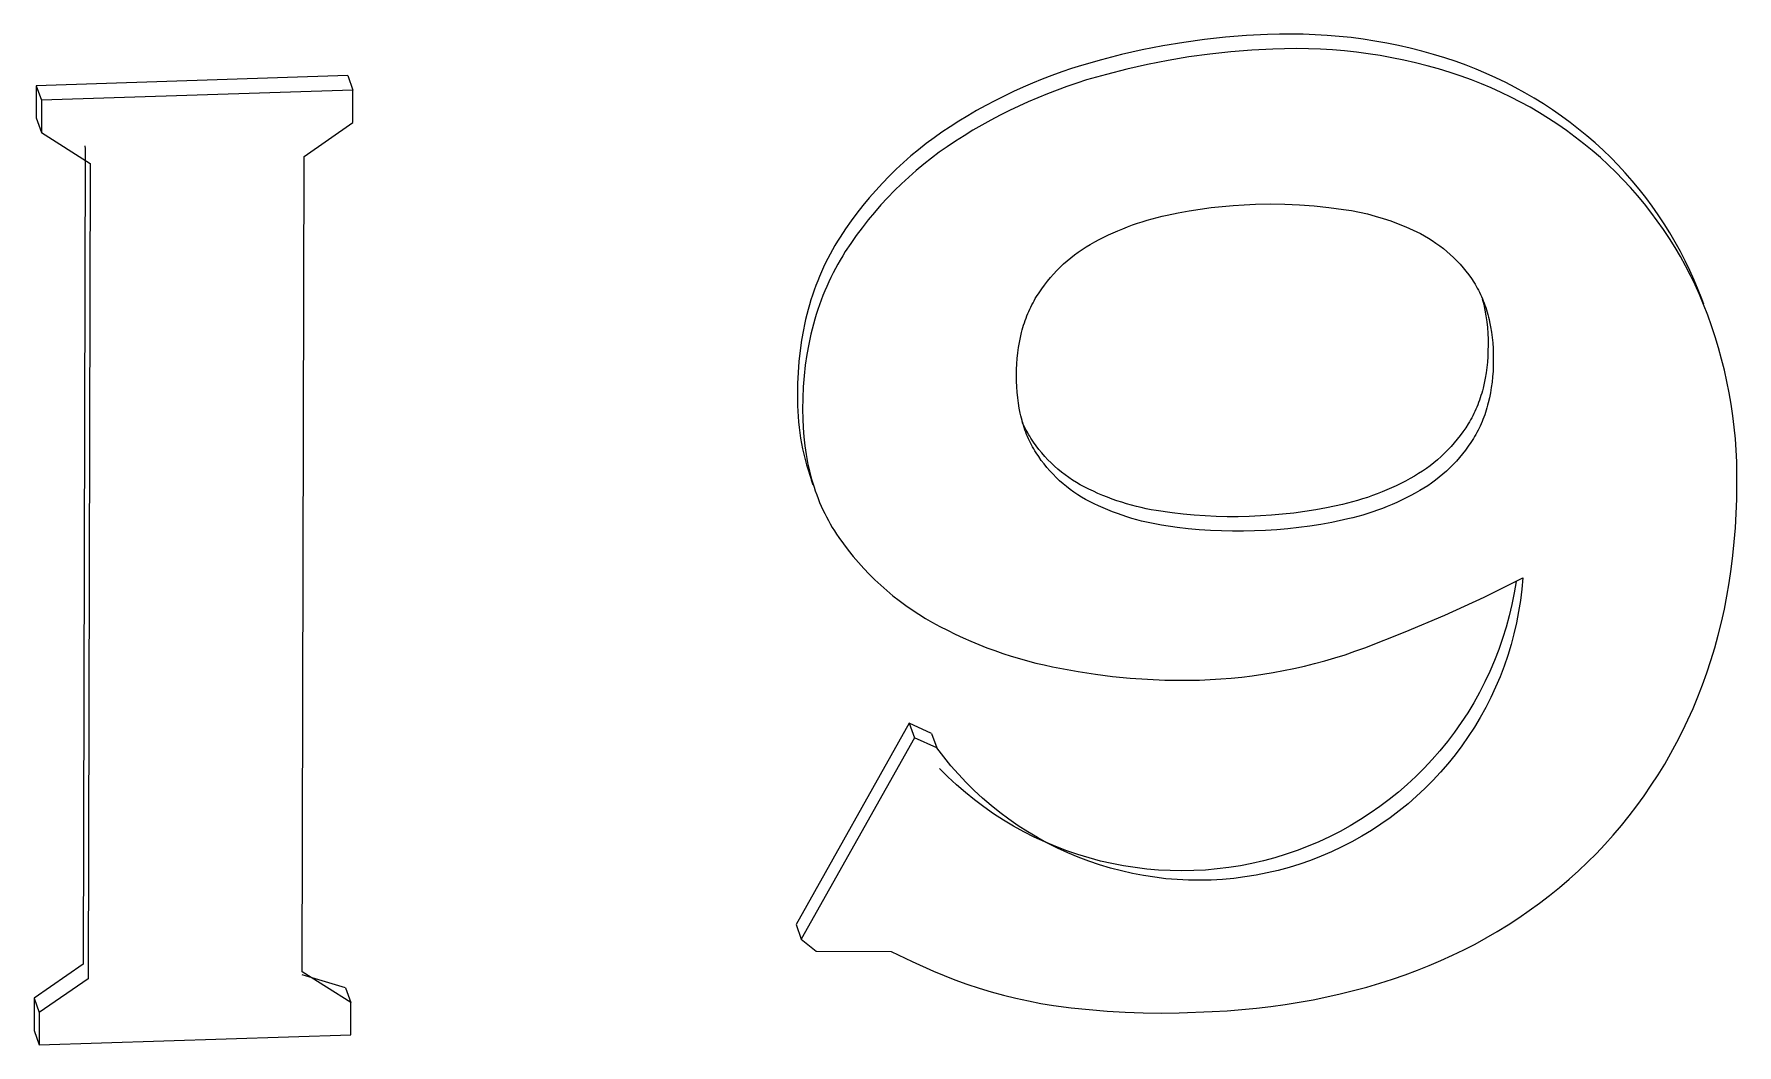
# Model space of a CAD drawing. Header units: millimetres. Extents: x -962 to 3068, y -237 to 2578.
# Drawn here: x 230.18 to 232.829, y 452.701 to 454.274 of the extents above; entities that cross this region are included whole.
import ezdxf

# ---------------------------------------------------------------- set-up
doc = ezdxf.new("R2010")
doc.units = ezdxf.units.MM
doc.header["$MEASUREMENT"] = 0
doc.layers.add('Utwórz2D linie widoczne', color=7, linetype='Continuous', true_color=0x000000)

msp = doc.modelspace()

# ---------------------------------------------------------------- linework, layer by layer
at = {"layer": 'Utwórz2D linie widoczne'}
for p, q in [((231.9042, 454.2491), (231.8722, 454.2419)), ((231.9363, 454.2554), (231.9042, 454.2491)), ((231.9687, 454.2608), (231.9363, 454.2554)), ((232.0012, 454.2652), (231.9687, 454.2608)), ((232.0338, 454.2687), (232.0012, 454.2652)), ((232.0664, 454.2713), (232.0338, 454.2687)), ((232.0745, 454.2487), (232.0419, 454.2461)), ((232.0991, 454.2729), (232.0664, 454.2713)), ((232.1072, 454.2503), (232.0745, 454.2487)), ((232.1176, 454.2735), (232.0991, 454.2729)), ((232.1257, 454.2509), (232.1072, 454.2503)), ((232.1362, 454.2737), (232.1176, 454.2735)), ((232.1443, 454.2511), (232.1257, 454.2509)), ((232.1548, 454.2735), (232.1362, 454.2737)), ((232.1629, 454.2509), (232.1443, 454.2511)), ((232.1734, 454.2728), (232.1548, 454.2735)), ((232.1815, 454.2502), (232.1629, 454.2509)), ((232.192, 454.2717), (232.1734, 454.2728)), ((232.2002, 454.2491), (232.1815, 454.2502)), ((232.2106, 454.2702), (232.192, 454.2717)), ((232.2188, 454.2475), (232.2002, 454.2491)), ((232.2292, 454.2682), (232.2106, 454.2702)), ((232.2477, 454.2657), (232.2292, 454.2682)), ((232.2662, 454.2629), (232.2477, 454.2657)), ((232.2846, 454.2596), (232.2662, 454.2629)), ((232.3029, 454.2558), (232.2846, 454.2596)), ((232.3211, 454.2517), (232.3029, 454.2558)), ((232.3391, 454.2471), (232.3211, 454.2517)), ((231.8096, 454.2249), (231.7942, 454.2201)), ((231.8406, 454.2338), (231.8096, 454.2249)), ((231.8722, 454.2419), (231.8406, 454.2338)), ((231.9123, 454.2265), (231.8803, 454.2192)), ((231.9445, 454.2328), (231.9123, 454.2265)), ((231.9768, 454.2381), (231.9445, 454.2328)), ((232.0093, 454.2426), (231.9768, 454.2381)), ((232.0419, 454.2461), (232.0093, 454.2426)), ((232.2373, 454.2455), (232.2188, 454.2475)), ((232.2559, 454.2431), (232.2373, 454.2455)), ((232.2743, 454.2402), (232.2559, 454.2431)), ((232.2927, 454.2369), (232.2743, 454.2402)), ((232.311, 454.2332), (232.2927, 454.2369)), ((232.3292, 454.229), (232.311, 454.2332)), ((232.3473, 454.2245), (232.3292, 454.229)), ((232.3571, 454.2421), (232.3391, 454.2471)), ((232.3652, 454.2195), (232.3473, 454.2245)), ((232.3748, 454.2367), (232.3571, 454.2421)), ((232.3925, 454.2309), (232.3748, 454.2367)), ((232.4082, 454.2252), (232.3925, 454.2309)), ((232.4238, 454.2191), (232.4082, 454.2252)), ((230.6683, 454.2093), (230.1837, 454.1934)), ((230.6683, 454.2093), (230.6764, 454.1867)), ((231.7336, 454.1975), (231.7188, 454.1911)), ((231.7486, 454.2036), (231.7336, 454.1975)), ((231.7637, 454.2094), (231.7486, 454.2036)), ((231.7789, 454.2149), (231.7637, 454.2094)), ((231.7942, 454.2201), (231.7789, 454.2149)), ((231.8023, 454.1974), (231.787, 454.1922)), ((231.8177, 454.2023), (231.8023, 454.1974)), ((231.8487, 454.2111), (231.8177, 454.2023)), ((231.8803, 454.2192), (231.8487, 454.2111)), ((232.383, 454.2141), (232.3652, 454.2195)), ((232.4006, 454.2083), (232.383, 454.2141)), ((232.4163, 454.2026), (232.4006, 454.2083)), ((232.4319, 454.1964), (232.4163, 454.2026)), ((232.4392, 454.2126), (232.4238, 454.2191)), ((232.4473, 454.1899), (232.4319, 454.1964)), ((232.4545, 454.2056), (232.4392, 454.2126)), ((232.4697, 454.1983), (232.4545, 454.2056)), ((232.4846, 454.1905), (232.4697, 454.1983)), ((230.1837, 454.1934), (230.1836, 454.1432)), ((230.1837, 454.1934), (230.1918, 454.1708)), ((230.1918, 454.1708), (230.1916, 454.1206)), ((230.6764, 454.1867), (230.1918, 454.1708)), ((230.6763, 454.1364), (230.6764, 454.1867)), ((231.675, 454.1701), (231.6608, 454.1625)), ((231.6895, 454.1774), (231.675, 454.1701)), ((231.7041, 454.1844), (231.6895, 454.1774)), ((231.7188, 454.1911), (231.7041, 454.1844)), ((231.7418, 454.1748), (231.7269, 454.1684)), ((231.7567, 454.1809), (231.7418, 454.1748)), ((231.7718, 454.1867), (231.7567, 454.1809)), ((231.787, 454.1922), (231.7718, 454.1867)), ((232.4627, 454.183), (232.4473, 454.1899)), ((232.4778, 454.1756), (232.4627, 454.183)), ((232.4928, 454.1679), (232.4778, 454.1756)), ((232.4994, 454.1824), (232.4846, 454.1905)), ((232.514, 454.1739), (232.4994, 454.1824)), ((232.5283, 454.165), (232.514, 454.1739)), ((230.1836, 454.1432), (230.1916, 454.1206)), ((231.6327, 454.1466), (231.6189, 454.1382)), ((231.6466, 454.1547), (231.6327, 454.1466)), ((231.6608, 454.1625), (231.6466, 454.1547)), ((231.6831, 454.1475), (231.6689, 454.1399)), ((231.6976, 454.1547), (231.6831, 454.1475)), ((231.7122, 454.1617), (231.6976, 454.1547)), ((231.7269, 454.1684), (231.7122, 454.1617)), ((232.5075, 454.1598), (232.4928, 454.1679)), ((232.5221, 454.1513), (232.5075, 454.1598)), ((232.5364, 454.1424), (232.5221, 454.1513)), ((232.5424, 454.1557), (232.5283, 454.165)), ((232.5505, 454.1331), (232.5364, 454.1424)), ((232.5562, 454.1461), (232.5424, 454.1557)), ((232.5698, 454.1362), (232.5562, 454.1461)), ((230.1916, 454.1206), (230.2675, 454.0726)), ((230.6002, 454.0835), (230.6763, 454.1364)), ((231.5927, 454.1212), (231.5803, 454.1124)), ((231.6053, 454.1296), (231.5927, 454.1212)), ((231.6189, 454.1382), (231.6053, 454.1296)), ((231.627, 454.1156), (231.6135, 454.107)), ((231.6408, 454.124), (231.627, 454.1156)), ((231.6547, 454.1321), (231.6408, 454.124)), ((231.6689, 454.1399), (231.6547, 454.1321)), ((232.5644, 454.1235), (232.5505, 454.1331)), ((232.5779, 454.1135), (232.5644, 454.1235)), ((232.5831, 454.1259), (232.5698, 454.1362)), ((232.5961, 454.1153), (232.5831, 454.1259)), ((230.2595, 454.0953), (230.2565, 452.827)), ((230.2593, 454.1001), (230.2595, 454.0953)), ((231.5561, 454.0939), (231.5443, 454.0841)), ((231.5681, 454.1033), (231.5561, 454.0939)), ((231.5803, 454.1124), (231.5681, 454.1033)), ((231.5884, 454.0898), (231.5762, 454.0807)), ((231.6008, 454.0985), (231.5884, 454.0898)), ((231.6135, 454.107), (231.6008, 454.0985)), ((232.5912, 454.1032), (232.5779, 454.1135)), ((232.6042, 454.0926), (232.5912, 454.1032)), ((232.6088, 454.1043), (232.5961, 454.1153)), ((232.6169, 454.0817), (232.6042, 454.0926)), ((232.6212, 454.0931), (232.6088, 454.1043)), ((232.633, 454.0816), (232.6212, 454.0931)), ((230.2675, 454.0726), (230.2646, 452.8044)), ((230.5972, 452.8153), (230.6002, 454.0835)), ((231.5216, 454.0636), (231.5106, 454.0529)), ((231.5328, 454.074), (231.5216, 454.0636)), ((231.5443, 454.0841), (231.5328, 454.074)), ((231.5642, 454.0712), (231.5524, 454.0614)), ((231.5762, 454.0807), (231.5642, 454.0712)), ((232.6293, 454.0705), (232.6169, 454.0817)), ((232.6411, 454.059), (232.6293, 454.0705)), ((232.6445, 454.0698), (232.633, 454.0816)), ((232.6557, 454.0577), (232.6445, 454.0698)), ((231.5, 454.0419), (231.4896, 454.0306)), ((231.5106, 454.0529), (231.5, 454.0419)), ((231.5297, 454.0409), (231.5187, 454.0302)), ((231.5409, 454.0513), (231.5297, 454.0409)), ((231.5524, 454.0614), (231.5409, 454.0513)), ((232.6526, 454.0472), (232.6411, 454.059)), ((232.6639, 454.0351), (232.6526, 454.0472)), ((232.6666, 454.0452), (232.6557, 454.0577)), ((232.6772, 454.0325), (232.6666, 454.0452)), ((231.4795, 454.0191), (231.4698, 454.0073)), ((231.4896, 454.0306), (231.4795, 454.0191)), ((231.5081, 454.0192), (231.4977, 454.008)), ((231.5187, 454.0302), (231.5081, 454.0192)), ((232.6748, 454.0226), (232.6639, 454.0351)), ((232.6854, 454.0098), (232.6748, 454.0226)), ((232.6875, 454.0194), (232.6772, 454.0325)), ((232.6956, 453.9968), (232.6854, 454.0098)), ((232.6974, 454.0061), (232.6875, 454.0194)), ((231.4604, 453.9953), (231.4513, 453.983)), ((231.4698, 454.0073), (231.4604, 453.9953)), ((231.4779, 453.9846), (231.4685, 453.9726)), ((231.4876, 453.9964), (231.4779, 453.9846)), ((231.4977, 454.008), (231.4876, 453.9964)), ((231.9042, 453.9819), (231.9119, 453.9843)), ((231.9119, 453.9843), (231.9197, 453.9864)), ((231.9197, 453.9864), (231.9275, 453.9885)), ((231.9275, 453.9885), (231.9353, 453.9904)), ((231.9353, 453.9904), (231.9431, 453.9921)), ((231.9431, 453.9921), (231.96, 453.9956)), ((231.96, 453.9956), (231.977, 453.9987)), ((231.977, 453.9987), (231.9941, 454.0014)), ((231.9941, 454.0014), (232.0113, 454.0038)), ((232.0113, 454.0038), (232.0285, 454.0057)), ((232.0285, 454.0057), (232.0457, 454.0072)), ((232.0457, 454.0072), (232.0629, 454.0083)), ((232.0629, 454.0083), (232.0802, 454.009)), ((232.0802, 454.009), (232.1031, 454.0095)), ((232.1031, 454.0095), (232.1261, 454.0093)), ((232.1261, 454.0093), (232.149, 454.0083)), ((232.149, 454.0083), (232.1719, 454.0066)), ((232.1719, 454.0066), (232.1947, 454.0042)), ((232.1947, 454.0042), (232.2174, 454.0011)), ((232.2174, 454.0011), (232.2299, 453.9991)), ((232.2299, 453.9991), (232.2422, 453.9967)), ((232.2422, 453.9967), (232.2545, 453.9939)), ((232.2545, 453.9939), (232.2667, 453.9907)), ((232.2667, 453.9907), (232.2788, 453.9871)), ((232.2788, 453.9871), (232.2907, 453.9831)), ((232.7055, 453.9834), (232.6956, 453.9968)), ((232.7069, 453.9925), (232.6974, 454.0061)), ((232.7151, 453.9698), (232.7055, 453.9834)), ((232.7161, 453.9786), (232.7069, 453.9925)), ((231.4342, 453.9579), (231.4301, 453.9515)), ((231.4426, 453.9706), (231.4342, 453.9579)), ((231.4513, 453.983), (231.4426, 453.9706)), ((231.4594, 453.9604), (231.4507, 453.9479)), ((231.4685, 453.9726), (231.4594, 453.9604)), ((231.8373, 453.9542), (231.8445, 453.9578)), ((231.8445, 453.9578), (231.8517, 453.9613)), ((231.8517, 453.9613), (231.8591, 453.9647)), ((231.8591, 453.9647), (231.8664, 453.9679)), ((231.8664, 453.9679), (231.8739, 453.971)), ((231.8739, 453.971), (231.8814, 453.974)), ((231.8814, 453.974), (231.889, 453.9768)), ((231.889, 453.9768), (231.8966, 453.9794)), ((231.8966, 453.9794), (231.9042, 453.9819)), ((232.2907, 453.9831), (232.3026, 453.9787)), ((232.3026, 453.9787), (232.3142, 453.9739)), ((232.3142, 453.9739), (232.3257, 453.9688)), ((232.3257, 453.9688), (232.3371, 453.9633)), ((232.3371, 453.9633), (232.3432, 453.96)), ((232.3432, 453.96), (232.3493, 453.9564)), ((232.7243, 453.956), (232.7151, 453.9698)), ((232.7249, 453.9645), (232.7161, 453.9786)), ((232.7333, 453.9502), (232.7249, 453.9645)), ((231.4187, 453.9316), (231.4151, 453.9248)), ((231.4224, 453.9383), (231.4187, 453.9316)), ((231.4262, 453.9449), (231.4224, 453.9383)), ((231.4301, 453.9515), (231.4262, 453.9449)), ((231.4423, 453.9353), (231.4382, 453.9288)), ((231.4507, 453.9479), (231.4423, 453.9353)), ((231.7931, 453.9257), (231.7989, 453.9302)), ((231.7989, 453.9302), (231.8048, 453.9346)), ((231.8048, 453.9346), (231.8109, 453.9387)), ((231.8109, 453.9387), (231.817, 453.9427)), ((231.817, 453.9427), (231.8233, 453.9464)), ((231.8233, 453.9464), (231.8303, 453.9504)), ((231.8303, 453.9504), (231.8373, 453.9542)), ((232.3493, 453.9564), (232.3554, 453.9526)), ((232.3554, 453.9526), (232.3612, 453.9487)), ((232.3612, 453.9487), (232.367, 453.9445)), ((232.367, 453.9445), (232.3727, 453.9402)), ((232.3727, 453.9402), (232.3782, 453.9356)), ((232.3782, 453.9356), (232.3835, 453.9309)), ((232.3835, 453.9309), (232.3887, 453.926)), ((232.7331, 453.9419), (232.7243, 453.956)), ((232.7415, 453.9276), (232.7331, 453.9419)), ((232.7414, 453.9357), (232.7333, 453.9502)), ((232.749, 453.921), (232.7414, 453.9357)), ((231.4052, 453.904), (231.4022, 453.8969)), ((231.4084, 453.911), (231.4052, 453.904)), ((231.4117, 453.9179), (231.4084, 453.911)), ((231.4151, 453.9248), (231.4117, 453.9179)), ((231.4268, 453.9089), (231.4232, 453.9021)), ((231.4305, 453.9156), (231.4268, 453.9089)), ((231.4343, 453.9223), (231.4305, 453.9156)), ((231.4382, 453.9288), (231.4343, 453.9223)), ((231.7663, 453.9004), (231.7713, 453.9058)), ((231.7713, 453.9058), (231.7766, 453.911)), ((231.7766, 453.911), (231.7819, 453.9161)), ((231.7819, 453.9161), (231.7875, 453.921)), ((231.7875, 453.921), (231.7931, 453.9257)), ((232.3887, 453.926), (232.3937, 453.9209)), ((232.3937, 453.9209), (232.3986, 453.9157)), ((232.3986, 453.9157), (232.4033, 453.9103)), ((232.4033, 453.9103), (232.4078, 453.9048)), ((232.4078, 453.9048), (232.4121, 453.8992)), ((232.7495, 453.913), (232.7415, 453.9276)), ((232.7562, 453.9061), (232.749, 453.921)), ((232.7571, 453.8983), (232.7495, 453.913)), ((232.763, 453.8911), (232.7562, 453.9061)), ((231.3965, 453.8825), (231.3938, 453.8752)), ((231.3993, 453.8897), (231.3965, 453.8825)), ((231.4022, 453.8969), (231.3993, 453.8897)), ((231.4133, 453.8813), (231.4103, 453.8742)), ((231.4165, 453.8883), (231.4133, 453.8813)), ((231.4198, 453.8953), (231.4165, 453.8883)), ((231.4232, 453.9021), (231.4198, 453.8953)), ((231.7438, 453.8714), (231.7479, 453.8775)), ((231.7479, 453.8775), (231.7522, 453.8834)), ((231.7522, 453.8834), (231.7567, 453.8892)), ((231.7567, 453.8892), (231.7614, 453.8949)), ((231.7614, 453.8949), (231.7663, 453.9004)), ((232.4121, 453.8992), (232.4162, 453.8935)), ((232.4162, 453.8935), (232.4201, 453.8876)), ((232.4201, 453.8876), (232.4219, 453.8846)), ((232.4219, 453.8846), (232.4237, 453.8815)), ((232.4237, 453.8815), (232.4255, 453.8784)), ((232.4255, 453.8784), (232.4272, 453.8753)), ((232.7643, 453.8835), (232.7571, 453.8983)), ((232.7693, 453.8759), (232.763, 453.8911)), ((232.7711, 453.8684), (232.7643, 453.8835)), ((231.3866, 453.8527), (231.3845, 453.8451)), ((231.3889, 453.8603), (231.3866, 453.8527)), ((231.3913, 453.8678), (231.3889, 453.8603)), ((231.3938, 453.8752), (231.3913, 453.8678)), ((231.4019, 453.8525), (231.3994, 453.8451)), ((231.4046, 453.8598), (231.4019, 453.8525)), ((231.4074, 453.8671), (231.4046, 453.8598)), ((231.4103, 453.8742), (231.4074, 453.8671)), ((231.7309, 453.8492), (231.7326, 453.8525)), ((231.7326, 453.8525), (231.7343, 453.8558)), ((231.7343, 453.8558), (231.7361, 453.859)), ((231.7361, 453.859), (231.7379, 453.8622)), ((231.7379, 453.8622), (231.7398, 453.8653)), ((231.7398, 453.8653), (231.7438, 453.8714)), ((232.4272, 453.8753), (232.4288, 453.8721)), ((232.4288, 453.8721), (232.4304, 453.8688)), ((232.4304, 453.8688), (232.4319, 453.8655)), ((232.4319, 453.8655), (232.4334, 453.8621)), ((232.4332, 453.8621), (232.4354, 453.8533)), ((232.4334, 453.8621), (232.4348, 453.8587)), ((232.4348, 453.8587), (232.4361, 453.8553)), ((232.4354, 453.8533), (232.4373, 453.8443)), ((232.4361, 453.8553), (232.4374, 453.8518)), ((232.4374, 453.8518), (232.4386, 453.8482)), ((232.7738, 453.8647), (232.7693, 453.8759)), ((232.7775, 453.8532), (232.7711, 453.8684)), ((232.7781, 453.8535), (232.7738, 453.8647)), ((232.7839, 453.8366), (232.7775, 453.8532)), ((231.3806, 453.8296), (231.3788, 453.8218)), ((231.3825, 453.8374), (231.3806, 453.8296)), ((231.3845, 453.8451), (231.3825, 453.8374)), ((231.3947, 453.8301), (231.3926, 453.8225)), ((231.397, 453.8377), (231.3947, 453.8301)), ((231.3994, 453.8451), (231.397, 453.8377)), ((231.7197, 453.821), (231.7209, 453.8247)), ((231.7209, 453.8247), (231.7222, 453.8283)), ((231.7222, 453.8283), (231.7235, 453.8319)), ((231.7235, 453.8319), (231.7248, 453.8354)), ((231.7248, 453.8354), (231.7263, 453.8389)), ((231.7263, 453.8389), (231.7277, 453.8424)), ((231.7277, 453.8424), (231.7293, 453.8458)), ((231.7293, 453.8458), (231.7309, 453.8492)), ((232.4373, 453.8443), (232.439, 453.8353)), ((232.4386, 453.8482), (232.4398, 453.8446)), ((232.439, 453.8353), (232.4402, 453.8263)), ((232.4398, 453.8446), (232.4409, 453.841)), ((232.4402, 453.8263), (232.4412, 453.8172)), ((232.4409, 453.841), (232.4419, 453.8373)), ((232.4419, 453.8373), (232.4429, 453.8335)), ((232.4429, 453.8335), (232.4438, 453.8298)), ((232.4438, 453.8298), (232.4447, 453.8259)), ((232.4447, 453.8259), (232.4462, 453.8181)), ((232.79, 453.8198), (232.7839, 453.8366)), ((231.3744, 453.7977), (231.372, 453.7813)), ((231.3772, 453.8138), (231.3744, 453.7977)), ((231.3788, 453.8218), (231.3772, 453.8138)), ((231.3869, 453.7991), (231.3853, 453.7912)), ((231.3887, 453.807), (231.3869, 453.7991)), ((231.3906, 453.8148), (231.3887, 453.807)), ((231.3926, 453.8225), (231.3906, 453.8148)), ((231.7131, 453.794), (231.7147, 453.802)), ((231.7147, 453.802), (231.7165, 453.8097)), ((231.7165, 453.8097), (231.7175, 453.8135)), ((231.7175, 453.8135), (231.7186, 453.8173)), ((231.7186, 453.8173), (231.7197, 453.821)), ((232.4412, 453.8172), (232.4419, 453.8081)), ((232.4419, 453.8081), (232.4422, 453.799)), ((232.4422, 453.799), (232.4423, 453.7899)), ((232.4462, 453.8181), (232.4475, 453.8101)), ((232.4475, 453.8101), (232.4486, 453.8019)), ((232.4486, 453.8019), (232.4494, 453.7935)), ((232.7956, 453.8028), (232.79, 453.8198)), ((232.8008, 453.7856), (232.7956, 453.8028)), ((231.372, 453.7813), (231.3702, 453.7646)), ((231.3825, 453.7751), (231.3801, 453.7587)), ((231.3853, 453.7912), (231.3825, 453.7751)), ((231.7098, 453.7692), (231.7107, 453.7777)), ((231.7107, 453.7777), (231.7118, 453.786)), ((231.7118, 453.786), (231.7131, 453.794)), ((232.4417, 453.772), (232.4411, 453.7634)), ((232.4421, 453.7809), (232.4417, 453.772)), ((232.4423, 453.7899), (232.4421, 453.7809)), ((232.4494, 453.7935), (232.45, 453.7849)), ((232.45, 453.7849), (232.4503, 453.7762)), ((232.4503, 453.7762), (232.4504, 453.7672)), ((232.8056, 453.7683), (232.8008, 453.7856)), ((231.3688, 453.7475), (231.368, 453.7302)), ((231.3702, 453.7646), (231.3688, 453.7475)), ((231.3801, 453.7587), (231.3783, 453.7419)), ((231.7087, 453.7429), (231.7088, 453.7518)), ((231.7088, 453.7518), (231.7092, 453.7606)), ((231.7092, 453.7606), (231.7098, 453.7692)), ((232.4392, 453.7466), (232.4378, 453.7385)), ((232.4403, 453.7549), (232.4392, 453.7466)), ((232.4411, 453.7634), (232.4403, 453.7549)), ((232.4499, 453.7494), (232.4493, 453.7407)), ((232.4503, 453.7582), (232.4499, 453.7494)), ((232.4504, 453.7672), (232.4503, 453.7582)), ((232.81, 453.7508), (232.8056, 453.7683)), ((232.8139, 453.7333), (232.81, 453.7508)), ((231.368, 453.7302), (231.3677, 453.7125)), ((231.3769, 453.7249), (231.3761, 453.7075)), ((231.3783, 453.7419), (231.3769, 453.7249)), ((231.7088, 453.7339), (231.7087, 453.7429)), ((231.7091, 453.7251), (231.7088, 453.7339)), ((231.7097, 453.7165), (231.7091, 453.7251)), ((232.4334, 453.719), (232.4324, 453.7152)), ((232.4344, 453.7228), (232.4334, 453.719)), ((232.4362, 453.7306), (232.4344, 453.7228)), ((232.4378, 453.7385), (232.4362, 453.7306)), ((232.4473, 453.724), (232.4459, 453.7159)), ((232.4484, 453.7323), (232.4473, 453.724)), ((232.4493, 453.7407), (232.4484, 453.7323)), ((232.8174, 453.7156), (232.8139, 453.7333)), ((231.3677, 453.7125), (231.3678, 453.6957)), ((231.3678, 453.6957), (231.3682, 453.6872)), ((231.3761, 453.7075), (231.3758, 453.6899)), ((231.7105, 453.7081), (231.7097, 453.7165)), ((231.7116, 453.6998), (231.7105, 453.7081)), ((231.7129, 453.6918), (231.7116, 453.6998)), ((231.7144, 453.684), (231.7129, 453.6918)), ((232.4248, 453.6936), (232.4233, 453.6901)), ((232.4262, 453.6971), (232.4248, 453.6936)), ((232.4275, 453.7006), (232.4262, 453.6971)), ((232.4288, 453.7042), (232.4275, 453.7006)), ((232.4301, 453.7078), (232.4288, 453.7042)), ((232.4312, 453.7115), (232.4301, 453.7078)), ((232.4324, 453.7152), (232.4312, 453.7115)), ((232.4405, 453.6926), (232.4394, 453.6889)), ((232.4415, 453.6963), (232.4405, 453.6926)), ((232.4425, 453.7002), (232.4415, 453.6963)), ((232.4444, 453.7079), (232.4425, 453.7002)), ((232.4459, 453.7159), (232.4444, 453.7079)), ((232.8205, 453.6979), (232.8174, 453.7156)), ((232.8231, 453.6801), (232.8205, 453.6979)), ((231.3682, 453.6872), (231.3687, 453.6788)), ((231.3687, 453.6788), (231.3694, 453.6704)), ((231.3694, 453.6704), (231.3703, 453.6619)), ((231.3758, 453.6899), (231.376, 453.6753)), ((231.376, 453.6753), (231.3766, 453.6611)), ((231.7153, 453.6801), (231.7144, 453.684)), ((231.7162, 453.6763), (231.7153, 453.6801)), ((231.7172, 453.6726), (231.7162, 453.6763)), ((231.7182, 453.6689), (231.7172, 453.6726)), ((231.7191, 453.6671), (231.7177, 453.6704)), ((231.7193, 453.6652), (231.7182, 453.6689)), ((231.7206, 453.6638), (231.7191, 453.6671)), ((231.7205, 453.6616), (231.7193, 453.6652)), ((232.4113, 453.6673), (232.4074, 453.6612)), ((232.4132, 453.6705), (232.4113, 453.6673)), ((232.415, 453.6736), (232.4132, 453.6705)), ((232.4168, 453.6768), (232.415, 453.6736)), ((232.4185, 453.6801), (232.4168, 453.6768)), ((232.4201, 453.6834), (232.4185, 453.6801)), ((232.4217, 453.6867), (232.4201, 453.6834)), ((232.4233, 453.6901), (232.4217, 453.6867)), ((232.4314, 453.6675), (232.4299, 453.6641)), ((232.4329, 453.6709), (232.4314, 453.6675)), ((232.4343, 453.6744), (232.4329, 453.6709)), ((232.4357, 453.678), (232.4343, 453.6744)), ((232.437, 453.6816), (232.4357, 453.678)), ((232.4382, 453.6852), (232.437, 453.6816)), ((232.4394, 453.6889), (232.4382, 453.6852)), ((232.8252, 453.6622), (232.8231, 453.6801)), ((231.3703, 453.6619), (231.3714, 453.6535)), ((231.3714, 453.6535), (231.3727, 453.6451)), ((231.3727, 453.6451), (231.3742, 453.6368)), ((231.3766, 453.6611), (231.3777, 453.6471)), ((231.3777, 453.6471), (231.3793, 453.6334)), ((231.7217, 453.6581), (231.7205, 453.6616)), ((231.7222, 453.6606), (231.7206, 453.6638)), ((231.723, 453.6546), (231.7217, 453.6581)), ((231.7238, 453.6574), (231.7222, 453.6606)), ((231.7244, 453.6511), (231.723, 453.6546)), ((231.7256, 453.6543), (231.7238, 453.6574)), ((231.7258, 453.6477), (231.7244, 453.6511)), ((231.7273, 453.6511), (231.7256, 453.6543)), ((231.7272, 453.6444), (231.7258, 453.6477)), ((231.7288, 453.6411), (231.7272, 453.6444)), ((231.7292, 453.6481), (231.7273, 453.6511)), ((231.7304, 453.6378), (231.7288, 453.6411)), ((231.7311, 453.645), (231.7292, 453.6481)), ((231.735, 453.6392), (231.7311, 453.645)), ((231.7391, 453.6334), (231.735, 453.6392)), ((232.3944, 453.6435), (232.3897, 453.6378)), ((232.3989, 453.6493), (232.3944, 453.6435)), ((232.4032, 453.6552), (232.3989, 453.6493)), ((232.4074, 453.6612), (232.4032, 453.6552)), ((232.4194, 453.6447), (232.4155, 453.6386)), ((232.4213, 453.6478), (232.4194, 453.6447)), ((232.4231, 453.651), (232.4213, 453.6478)), ((232.4249, 453.6542), (232.4231, 453.651)), ((232.4266, 453.6574), (232.4249, 453.6542)), ((232.4283, 453.6607), (232.4266, 453.6574)), ((232.4299, 453.6641), (232.4283, 453.6607)), ((232.8269, 453.6443), (232.8252, 453.6622)), ((232.8282, 453.6264), (232.8269, 453.6443)), ((231.3742, 453.6368), (231.3758, 453.6285)), ((231.3758, 453.6285), (231.3777, 453.6202)), ((231.3777, 453.6202), (231.3797, 453.612)), ((231.3793, 453.6334), (231.3802, 453.6267)), ((231.3802, 453.6267), (231.3812, 453.62)), ((231.3812, 453.62), (231.3824, 453.6134)), ((231.3824, 453.6134), (231.3836, 453.6069)), ((231.732, 453.6347), (231.7304, 453.6378)), ((231.7337, 453.6315), (231.732, 453.6347)), ((231.7355, 453.6284), (231.7337, 453.6315)), ((231.7373, 453.6254), (231.7355, 453.6284)), ((231.7392, 453.6224), (231.7373, 453.6254)), ((231.7433, 453.6277), (231.7391, 453.6334)), ((231.7431, 453.6165), (231.7392, 453.6224)), ((231.7472, 453.6107), (231.7431, 453.6165)), ((231.7478, 453.6222), (231.7433, 453.6277)), ((231.7525, 453.6169), (231.7478, 453.6222)), ((231.7573, 453.6116), (231.7525, 453.6169)), ((232.3692, 453.6166), (232.3637, 453.6117)), ((232.3746, 453.6216), (232.3692, 453.6166)), ((232.3798, 453.6269), (232.3746, 453.6216)), ((232.3848, 453.6323), (232.3798, 453.6269)), ((232.3897, 453.6378), (232.3848, 453.6323)), ((232.3978, 453.6151), (232.393, 453.6096)), ((232.4025, 453.6208), (232.3978, 453.6151)), ((232.407, 453.6266), (232.4025, 453.6208)), ((232.4114, 453.6325), (232.407, 453.6266)), ((232.4155, 453.6386), (232.4114, 453.6325)), ((232.829, 453.6085), (232.8282, 453.6264)), ((231.3797, 453.612), (231.3819, 453.6038)), ((231.3819, 453.6038), (231.3843, 453.5957)), ((231.3836, 453.6069), (231.385, 453.6004)), ((231.3843, 453.5957), (231.3869, 453.5877)), ((231.385, 453.6004), (231.3865, 453.594)), ((231.3865, 453.594), (231.3881, 453.5877)), ((231.3869, 453.5877), (231.3896, 453.5797)), ((231.3881, 453.5877), (231.3898, 453.5814)), ((231.7515, 453.6051), (231.7472, 453.6107)), ((231.7559, 453.5996), (231.7515, 453.6051)), ((231.7606, 453.5942), (231.7559, 453.5996)), ((231.7624, 453.6066), (231.7573, 453.6116)), ((231.7655, 453.589), (231.7606, 453.5942)), ((231.7676, 453.6017), (231.7624, 453.6066)), ((231.7705, 453.5839), (231.7655, 453.589)), ((231.7729, 453.597), (231.7676, 453.6017)), ((231.7784, 453.5924), (231.7729, 453.597)), ((231.7841, 453.5881), (231.7784, 453.5924)), ((231.7899, 453.5839), (231.7841, 453.5881)), ((232.3279, 453.5862), (232.3209, 453.5823)), ((232.3341, 453.59), (232.3279, 453.5862)), ((232.3403, 453.5939), (232.3341, 453.59)), ((232.3463, 453.5981), (232.3403, 453.5939)), ((232.3522, 453.6024), (232.3463, 453.5981)), ((232.358, 453.607), (232.3522, 453.6024)), ((232.3637, 453.6117), (232.358, 453.607)), ((232.3718, 453.589), (232.3661, 453.5843)), ((232.3773, 453.5939), (232.3718, 453.589)), ((232.3827, 453.599), (232.3773, 453.5939)), ((232.3879, 453.6042), (232.3827, 453.599)), ((232.393, 453.6096), (232.3879, 453.6042)), ((232.8294, 453.5907), (232.829, 453.6085)), ((232.829, 453.5503), (232.8294, 453.5907)), ((231.3924, 453.5719), (231.3896, 453.5797)), ((231.3898, 453.5814), (231.3916, 453.5752)), ((231.3916, 453.5752), (231.3936, 453.5691)), ((231.3936, 453.5691), (231.3956, 453.5631)), ((231.3956, 453.5631), (231.3978, 453.5571)), ((231.7757, 453.579), (231.7705, 453.5839)), ((231.781, 453.5743), (231.7757, 453.579)), ((231.7865, 453.5698), (231.781, 453.5743)), ((231.7922, 453.5654), (231.7865, 453.5698)), ((231.7958, 453.58), (231.7899, 453.5839)), ((231.798, 453.5613), (231.7922, 453.5654)), ((231.8018, 453.5762), (231.7958, 453.58)), ((231.8039, 453.5573), (231.798, 453.5613)), ((231.8079, 453.5727), (231.8018, 453.5762)), ((231.8141, 453.5694), (231.8079, 453.5727)), ((231.8211, 453.5659), (231.8141, 453.5694)), ((231.8282, 453.5625), (231.8211, 453.5659)), ((231.8354, 453.5593), (231.8282, 453.5625)), ((231.8427, 453.5562), (231.8354, 453.5593)), ((232.2773, 453.5615), (232.2698, 453.5586)), ((232.2847, 453.5646), (232.2773, 453.5615)), ((232.2921, 453.5679), (232.2847, 453.5646)), ((232.2994, 453.5713), (232.2921, 453.5679)), ((232.3067, 453.5748), (232.2994, 453.5713)), ((232.3138, 453.5785), (232.3067, 453.5748)), ((232.3209, 453.5823), (232.3138, 453.5785)), ((232.329, 453.5596), (232.3219, 453.5558)), ((232.336, 453.5636), (232.329, 453.5596)), ((232.3422, 453.5673), (232.336, 453.5636)), ((232.3484, 453.5713), (232.3422, 453.5673)), ((232.3544, 453.5754), (232.3484, 453.5713)), ((232.3603, 453.5798), (232.3544, 453.5754)), ((232.3661, 453.5843), (232.3603, 453.5798)), ((231.3978, 453.5571), (231.4, 453.5512)), ((231.4, 453.5512), (231.4024, 453.5453)), ((231.4024, 453.5453), (231.4049, 453.5396)), ((231.4049, 453.5396), (231.4075, 453.5339)), ((231.4075, 453.5339), (231.4102, 453.5282)), ((231.8099, 453.5536), (231.8039, 453.5573)), ((231.816, 453.55), (231.8099, 453.5536)), ((231.8222, 453.5467), (231.816, 453.55)), ((231.8292, 453.5432), (231.8222, 453.5467)), ((231.8363, 453.5399), (231.8292, 453.5432)), ((231.8435, 453.5366), (231.8363, 453.5399)), ((231.85, 453.5533), (231.8427, 453.5562)), ((231.8508, 453.5335), (231.8435, 453.5366)), ((231.8574, 453.5505), (231.85, 453.5533)), ((231.8581, 453.5306), (231.8508, 453.5335)), ((231.8648, 453.5479), (231.8574, 453.5505)), ((231.8723, 453.5454), (231.8648, 453.5479)), ((231.8799, 453.5431), (231.8723, 453.5454)), ((231.8875, 453.5409), (231.8799, 453.5431)), ((231.8951, 453.5389), (231.8875, 453.5409)), ((231.9028, 453.5371), (231.8951, 453.5389)), ((231.9105, 453.5354), (231.9028, 453.5371)), ((231.9182, 453.5339), (231.9105, 453.5354)), ((231.926, 453.5326), (231.9182, 453.5339)), ((232.1741, 453.5338), (232.157, 453.5311)), ((232.1911, 453.5369), (232.1741, 453.5338)), ((232.2159, 453.5421), (232.1911, 453.5369)), ((232.2237, 453.544), (232.2159, 453.5421)), ((232.2315, 453.546), (232.2237, 453.544)), ((232.2392, 453.5482), (232.2315, 453.546)), ((232.2469, 453.5506), (232.2392, 453.5482)), ((232.2546, 453.5531), (232.2469, 453.5506)), ((232.2622, 453.5558), (232.2546, 453.5531)), ((232.2698, 453.5586), (232.2622, 453.5558)), ((232.2703, 453.5331), (232.2627, 453.5304)), ((232.2779, 453.5359), (232.2703, 453.5331)), ((232.2854, 453.5389), (232.2779, 453.5359)), ((232.2929, 453.542), (232.2854, 453.5389)), ((232.3002, 453.5452), (232.2929, 453.542)), ((232.3075, 453.5486), (232.3002, 453.5452)), ((232.3148, 453.5522), (232.3075, 453.5486)), ((232.3219, 453.5558), (232.3148, 453.5522)), ((232.8283, 453.528), (232.829, 453.5503)), ((231.4102, 453.5282), (231.413, 453.5227)), ((231.413, 453.5227), (231.4159, 453.5172)), ((231.4159, 453.5172), (231.4189, 453.5117)), ((231.4189, 453.5117), (231.4221, 453.5064)), ((231.4221, 453.5064), (231.4253, 453.5011)), ((231.8655, 453.5278), (231.8581, 453.5306)), ((231.8729, 453.5252), (231.8655, 453.5278)), ((231.8804, 453.5227), (231.8729, 453.5252)), ((231.888, 453.5204), (231.8804, 453.5227)), ((231.8956, 453.5183), (231.888, 453.5204)), ((231.9032, 453.5163), (231.8956, 453.5183)), ((231.9109, 453.5145), (231.9032, 453.5163)), ((231.9186, 453.5128), (231.9109, 453.5145)), ((231.9263, 453.5113), (231.9186, 453.5128)), ((231.9507, 453.529), (231.926, 453.5326)), ((231.9341, 453.5099), (231.9263, 453.5113)), ((231.9588, 453.5064), (231.9341, 453.5099)), ((231.9678, 453.527), (231.9507, 453.529)), ((231.9759, 453.5044), (231.9588, 453.5064)), ((231.9849, 453.5254), (231.9678, 453.527)), ((232.0021, 453.5242), (231.9849, 453.5254)), ((232.0192, 453.5234), (232.0021, 453.5242)), ((232.0364, 453.523), (232.0192, 453.5234)), ((232.0536, 453.523), (232.0364, 453.523)), ((232.0708, 453.5234), (232.0536, 453.523)), ((232.088, 453.5242), (232.0708, 453.5234)), ((232.1053, 453.5253), (232.088, 453.5242)), ((232.1226, 453.5268), (232.1053, 453.5253)), ((232.1398, 453.5287), (232.1226, 453.5268)), ((232.157, 453.5311), (232.1398, 453.5287)), ((232.1651, 453.5084), (232.1479, 453.5061)), ((232.1822, 453.5111), (232.1651, 453.5084)), ((232.1992, 453.5142), (232.1822, 453.5111)), ((232.224, 453.5195), (232.1992, 453.5142)), ((232.2318, 453.5214), (232.224, 453.5195)), ((232.2396, 453.5234), (232.2318, 453.5214)), ((232.2473, 453.5256), (232.2396, 453.5234)), ((232.2551, 453.5279), (232.2473, 453.5256)), ((232.2627, 453.5304), (232.2551, 453.5279)), ((232.827, 453.5059), (232.8283, 453.528)), ((231.4253, 453.5011), (231.4287, 453.4959)), ((231.4287, 453.4959), (231.4322, 453.4907)), ((231.4322, 453.4907), (231.4393, 453.4807)), ((231.4393, 453.4807), (231.4468, 453.4709)), ((231.993, 453.5028), (231.9759, 453.5044)), ((232.0102, 453.5016), (231.993, 453.5028)), ((232.0273, 453.5008), (232.0102, 453.5016)), ((232.0445, 453.5004), (232.0273, 453.5008)), ((232.0617, 453.5004), (232.0445, 453.5004)), ((232.0789, 453.5008), (232.0617, 453.5004)), ((232.0962, 453.5015), (232.0789, 453.5008)), ((232.1134, 453.5026), (232.0962, 453.5015)), ((232.1307, 453.5042), (232.1134, 453.5026)), ((232.1479, 453.5061), (232.1307, 453.5042)), ((232.8232, 453.4626), (232.8253, 453.4842)), ((232.8253, 453.4842), (232.827, 453.5059)), ((231.4468, 453.4709), (231.4545, 453.4612)), ((231.4545, 453.4612), (231.4626, 453.4518)), ((232.8205, 453.4414), (232.8232, 453.4626)), ((231.4626, 453.4518), (231.4709, 453.4426)), ((231.4709, 453.4426), (231.4795, 453.4336)), ((231.4795, 453.4336), (231.4883, 453.4248)), ((232.436, 453.3981), (232.4963, 453.4279)), ((232.4963, 453.4279), (232.4947, 453.4103)), ((232.8174, 453.4203), (232.8205, 453.4414)), ((231.4883, 453.4248), (231.4974, 453.4163)), ((231.4974, 453.4163), (231.5068, 453.4081)), ((231.5068, 453.4081), (231.5164, 453.4002)), ((232.4828, 453.4045), (232.4792, 453.3865)), ((232.4857, 453.4225), (232.4828, 453.4045)), ((232.4947, 453.4103), (232.4926, 453.3928)), ((232.8139, 453.3996), (232.8174, 453.4203)), ((231.5164, 453.4002), (231.5262, 453.3925)), ((231.5262, 453.3925), (231.5362, 453.3851)), ((231.5362, 453.3851), (231.5463, 453.378)), ((231.5463, 453.378), (231.5567, 453.3713)), ((232.375, 453.3701), (232.436, 453.3981)), ((232.4792, 453.3865), (232.475, 453.3687)), ((232.4898, 453.3755), (232.4865, 453.3582)), ((232.4926, 453.3928), (232.4898, 453.3755)), ((232.8054, 453.3588), (232.8099, 453.3791)), ((232.8099, 453.3791), (232.8139, 453.3996)), ((231.5567, 453.3713), (231.5672, 453.3648)), ((231.5672, 453.3648), (231.5779, 453.3587)), ((231.5779, 453.3587), (231.5896, 453.3524)), ((231.5896, 453.3524), (231.6014, 453.3463)), ((232.3131, 453.3438), (232.375, 453.3701)), ((232.4702, 453.3511), (232.4648, 453.3336)), ((232.475, 453.3687), (232.4702, 453.3511)), ((232.4865, 453.3582), (232.4825, 453.341)), ((232.8004, 453.3388), (232.8054, 453.3588)), ((231.6014, 453.3463), (231.6134, 453.3404)), ((231.6134, 453.3404), (231.6254, 453.3347)), ((231.6254, 453.3347), (231.6376, 453.3294)), ((231.6376, 453.3294), (231.65, 453.3242)), ((231.65, 453.3242), (231.6624, 453.3193)), ((232.2506, 453.3192), (232.3131, 453.3438)), ((232.4648, 453.3336), (232.4588, 453.3164)), ((232.478, 453.324), (232.4728, 453.3072)), ((232.4825, 453.341), (232.478, 453.324)), ((232.7949, 453.3191), (232.8004, 453.3388)), ((231.6624, 453.3193), (231.6749, 453.3147)), ((231.6749, 453.3147), (231.6876, 453.3103)), ((231.6876, 453.3103), (231.7003, 453.3062)), ((231.7003, 453.3062), (231.7131, 453.3023)), ((231.7131, 453.3023), (231.7259, 453.2988)), ((231.7259, 453.2988), (231.7388, 453.2954)), ((231.7388, 453.2954), (231.7518, 453.2924)), ((232.1564, 453.2906), (232.1723, 453.2946)), ((232.1723, 453.2946), (232.1882, 453.2989)), ((232.1882, 453.2989), (232.204, 453.3035)), ((232.204, 453.3035), (232.2197, 453.3084)), ((232.2197, 453.3084), (232.2352, 453.3137)), ((232.2352, 453.3137), (232.2506, 453.3192)), ((232.4522, 453.2993), (232.445, 453.2825)), ((232.4588, 453.3164), (232.4522, 453.2993)), ((232.4728, 453.3072), (232.4671, 453.2905)), ((232.7827, 453.2803), (232.789, 453.2996)), ((232.789, 453.2996), (232.7949, 453.3191)), ((231.7518, 453.2924), (231.7648, 453.2896)), ((231.7648, 453.2896), (231.8045, 453.2822)), ((231.8045, 453.2822), (231.8313, 453.278)), ((231.8313, 453.278), (231.8582, 453.2746)), ((231.8582, 453.2746), (231.8852, 453.272)), ((231.8852, 453.272), (231.9123, 453.2701)), ((231.9123, 453.2701), (231.9394, 453.269)), ((231.9394, 453.269), (231.9665, 453.2686)), ((231.9665, 453.2686), (231.9935, 453.269)), ((231.9935, 453.269), (232.0099, 453.2697)), ((232.0099, 453.2697), (232.0263, 453.2707)), ((232.0263, 453.2707), (232.0427, 453.272)), ((232.0427, 453.272), (232.059, 453.2736)), ((232.059, 453.2736), (232.0754, 453.2756)), ((232.0754, 453.2756), (232.0917, 453.2779)), ((232.0917, 453.2779), (232.1079, 453.2806)), ((232.1079, 453.2806), (232.1241, 453.2836)), ((232.1241, 453.2836), (232.1403, 453.2869)), ((232.1403, 453.2869), (232.1564, 453.2906)), ((232.445, 453.2825), (232.4372, 453.266)), ((232.4608, 453.2741), (232.454, 453.2579)), ((232.4671, 453.2905), (232.4608, 453.2741)), ((232.7758, 453.2613), (232.7827, 453.2803)), ((232.4289, 453.2497), (232.42, 453.2337)), ((232.4372, 453.266), (232.4289, 453.2497)), ((232.4465, 453.2419), (232.4386, 453.2262)), ((232.454, 453.2579), (232.4465, 453.2419)), ((232.7611, 453.2247), (232.7685, 453.2426)), ((232.7685, 453.2426), (232.7758, 453.2613)), ((232.4105, 453.2181), (232.4005, 453.2028)), ((232.42, 453.2337), (232.4105, 453.2181)), ((232.4386, 453.2262), (232.43, 453.2108)), ((232.7532, 453.207), (232.7611, 453.2247)), ((231.5416, 453.2017), (231.3657, 452.8885)), ((231.5416, 453.2017), (231.5497, 453.179)), ((231.5766, 453.1859), (231.5416, 453.2017)), ((232.4005, 453.2028), (232.39, 453.1878)), ((232.421, 453.1957), (232.4114, 453.181)), ((232.43, 453.2108), (232.421, 453.1957)), ((232.736, 453.1722), (232.7449, 453.1895)), ((232.7449, 453.1895), (232.7532, 453.207)), ((231.5497, 453.179), (231.3738, 452.8658)), ((231.5847, 453.1633), (231.5497, 453.179)), ((231.5766, 453.1859), (231.5847, 453.1633)), ((231.5954, 453.1493), (231.5847, 453.1633)), ((232.379, 453.1733), (232.3674, 453.1591)), ((232.39, 453.1878), (232.379, 453.1733)), ((232.4014, 453.1665), (232.3908, 453.1525)), ((232.4114, 453.181), (232.4014, 453.1665)), ((232.7267, 453.1551), (232.736, 453.1722)), ((231.6065, 453.1357), (231.5954, 453.1493)), ((231.6182, 453.1225), (231.6065, 453.1357)), ((232.3554, 453.1453), (232.3429, 453.132)), ((232.3674, 453.1591), (232.3554, 453.1453)), ((232.3797, 453.1388), (232.3682, 453.1255)), ((232.3908, 453.1525), (232.3797, 453.1388)), ((232.7068, 453.1216), (232.717, 453.1382)), ((232.717, 453.1382), (232.7267, 453.1551)), ((231.6018, 453.1183), (231.5888, 453.1312)), ((231.6152, 453.1059), (231.6018, 453.1183)), ((231.6303, 453.1097), (231.6182, 453.1225)), ((231.6428, 453.0973), (231.6303, 453.1097)), ((232.33, 453.1191), (232.3166, 453.1066)), ((232.3429, 453.132), (232.33, 453.1191)), ((232.3562, 453.1126), (232.3438, 453.1001)), ((232.3682, 453.1255), (232.3562, 453.1126)), ((232.6962, 453.1052), (232.7068, 453.1216)), ((231.6291, 453.094), (231.6152, 453.1059)), ((231.6433, 453.0825), (231.6291, 453.094)), ((231.6557, 453.0854), (231.6428, 453.0973)), ((231.658, 453.0715), (231.6433, 453.0825)), ((231.6691, 453.0739), (231.6557, 453.0854)), ((232.2886, 453.0832), (232.2739, 453.0722)), ((232.3028, 453.0946), (232.2886, 453.0832)), ((232.3166, 453.1066), (232.3028, 453.0946)), ((232.3309, 453.0881), (232.3177, 453.0765)), ((232.3438, 453.1001), (232.3309, 453.0881)), ((232.6737, 453.0733), (232.6852, 453.0891)), ((232.6852, 453.0891), (232.6962, 453.1052)), ((231.673, 453.0611), (231.658, 453.0715)), ((231.6828, 453.0629), (231.6691, 453.0739)), ((231.6883, 453.0512), (231.673, 453.0611)), ((231.6969, 453.0524), (231.6828, 453.0629)), ((232.259, 453.0617), (232.2436, 453.0518)), ((232.2739, 453.0722), (232.259, 453.0617)), ((232.304, 453.0654), (232.29, 453.0548)), ((232.3177, 453.0765), (232.304, 453.0654)), ((232.6496, 453.0427), (232.6619, 453.0578)), ((232.6619, 453.0578), (232.6737, 453.0733)), ((231.704, 453.0418), (231.6883, 453.0512)), ((231.7114, 453.0424), (231.6969, 453.0524)), ((231.72, 453.033), (231.704, 453.0418)), ((231.7262, 453.0329), (231.7114, 453.0424)), ((231.7363, 453.0248), (231.72, 453.033)), ((231.7414, 453.0239), (231.7262, 453.0329)), ((232.2119, 453.0335), (232.1956, 453.0252)), ((232.2279, 453.0424), (232.2119, 453.0335)), ((232.2436, 453.0518), (232.2279, 453.0424)), ((232.2609, 453.035), (232.2458, 453.0259)), ((232.2756, 453.0446), (232.2609, 453.035)), ((232.29, 453.0548), (232.2756, 453.0446)), ((232.637, 453.0279), (232.6496, 453.0427)), ((231.7529, 453.0171), (231.7363, 453.0248)), ((231.7568, 453.0154), (231.7414, 453.0239)), ((231.7698, 453.01), (231.7529, 453.0171)), ((231.7725, 453.0075), (231.7568, 453.0154)), ((231.7869, 453.0035), (231.7698, 453.01)), ((231.7885, 453.0002), (231.7725, 453.0075)), ((231.8042, 452.9975), (231.7869, 453.0035)), ((232.1452, 453.0038), (232.1279, 452.9979)), ((232.1622, 453.0104), (232.1452, 453.0038)), ((232.1791, 453.0175), (232.1622, 453.0104)), ((232.1956, 453.0252), (232.1791, 453.0175)), ((232.2148, 453.0093), (232.1988, 453.0018)), ((232.2304, 453.0173), (232.2148, 453.0093)), ((232.2458, 453.0259), (232.2304, 453.0173)), ((232.6108, 452.9994), (232.6241, 453.0134)), ((232.6241, 453.0134), (232.637, 453.0279)), ((231.8048, 452.9934), (231.7885, 453.0002)), ((231.8217, 452.9922), (231.8042, 452.9975)), ((231.8212, 452.9871), (231.8048, 452.9934)), ((231.8379, 452.9815), (231.8212, 452.9871)), ((231.8393, 452.9875), (231.8217, 452.9922)), ((231.8548, 452.9764), (231.8379, 452.9815)), ((231.8571, 452.9835), (231.8393, 452.9875)), ((231.8718, 452.972), (231.8548, 452.9764)), ((231.8751, 452.98), (231.8571, 452.9835)), ((231.8932, 452.9772), (231.8751, 452.98)), ((231.9113, 452.975), (231.8932, 452.9772)), ((232.0389, 452.9773), (232.0208, 452.9751)), ((232.057, 452.9802), (232.0389, 452.9773)), ((232.0749, 452.9837), (232.057, 452.9802)), ((232.0927, 452.9878), (232.0749, 452.9837)), ((232.1104, 452.9925), (232.0927, 452.9878)), ((232.1279, 452.9979), (232.1104, 452.9925)), ((232.1328, 452.9775), (232.1158, 452.9729)), ((232.1496, 452.9827), (232.1328, 452.9775)), ((232.1662, 452.9885), (232.1496, 452.9827)), ((232.1826, 452.9949), (232.1662, 452.9885)), ((232.1988, 453.0018), (232.1826, 452.9949)), ((232.5829, 452.9722), (232.5971, 452.9857)), ((232.5971, 452.9857), (232.6108, 452.9994)), ((231.889, 452.9681), (231.8718, 452.972)), ((231.9062, 452.9648), (231.889, 452.9681)), ((231.9236, 452.9621), (231.9062, 452.9648)), ((231.9295, 452.9734), (231.9113, 452.975)), ((231.9411, 452.96), (231.9236, 452.9621)), ((231.9478, 452.9725), (231.9295, 452.9734)), ((231.9587, 452.9586), (231.9411, 452.96)), ((231.966, 452.9722), (231.9478, 452.9725)), ((231.9762, 452.9577), (231.9587, 452.9586)), ((231.9843, 452.9725), (231.966, 452.9722)), ((231.9938, 452.9575), (231.9762, 452.9577)), ((232.0026, 452.9735), (231.9843, 452.9725)), ((232.0114, 452.9579), (231.9938, 452.9575)), ((232.0208, 452.9751), (232.0026, 452.9735)), ((232.029, 452.9589), (232.0114, 452.9579)), ((232.0466, 452.9605), (232.029, 452.9589)), ((232.064, 452.9627), (232.0466, 452.9605)), ((232.0814, 452.9655), (232.064, 452.9627)), ((232.0987, 452.9689), (232.0814, 452.9655)), ((232.1158, 452.9729), (232.0987, 452.9689)), ((232.5532, 452.9463), (232.5682, 452.9591)), ((232.5682, 452.9591), (232.5829, 452.9722)), ((232.5222, 452.9219), (232.5379, 452.9339)), ((232.5379, 452.9339), (232.5532, 452.9463)), ((232.4734, 452.8883), (232.49, 452.8991)), ((232.49, 452.8991), (232.5062, 452.9103)), ((232.5062, 452.9103), (232.5222, 452.9219)), ((231.3657, 452.8885), (231.3738, 452.8658)), ((232.4394, 452.8679), (232.4565, 452.8779)), ((232.4565, 452.8779), (232.4734, 452.8883)), ((231.3738, 452.8658), (231.3971, 452.847)), ((231.3971, 452.847), (231.5137, 452.8469)), ((231.5137, 452.8469), (231.5463, 452.8311)), ((232.3868, 452.8408), (232.4045, 452.8494)), ((232.4045, 452.8494), (232.4221, 452.8584)), ((232.4221, 452.8584), (232.4394, 452.8679)), ((230.2565, 452.827), (230.1804, 452.7742)), ((231.5463, 452.8311), (231.5794, 452.8164)), ((232.3132, 452.8107), (232.3325, 452.8179)), ((232.3325, 452.8179), (232.3507, 452.8251)), ((232.3507, 452.8251), (232.3688, 452.8327)), ((232.3688, 452.8327), (232.3868, 452.8408)), ((230.2646, 452.8044), (230.1884, 452.7516)), ((230.673, 452.7675), (230.5972, 452.8153)), ((230.6649, 452.7901), (230.5974, 452.8105)), ((231.5794, 452.8164), (231.6129, 452.8026)), ((231.6129, 452.8026), (231.6315, 452.7959)), ((231.6315, 452.7959), (231.6503, 452.7896)), ((232.2331, 452.7859), (232.2535, 452.7915)), ((232.2535, 452.7915), (232.2737, 452.7975)), ((232.2737, 452.7975), (232.2936, 452.8039)), ((232.2936, 452.8039), (232.3132, 452.8107)), ((230.1804, 452.7742), (230.1802, 452.7241)), ((230.1804, 452.7742), (230.1884, 452.7516)), ((230.6649, 452.7901), (230.673, 452.7675)), ((230.6729, 452.7173), (230.673, 452.7675)), ((231.6503, 452.7896), (231.6693, 452.7839)), ((231.6693, 452.7839), (231.6885, 452.7787)), ((231.6885, 452.7787), (231.7077, 452.774)), ((231.7077, 452.774), (231.7271, 452.7698)), ((231.7271, 452.7698), (231.7466, 452.7661)), ((231.7466, 452.7661), (231.7661, 452.763)), ((232.1265, 452.7644), (232.1484, 452.7679)), ((232.1484, 452.7679), (232.17, 452.7718)), ((232.17, 452.7718), (232.1913, 452.7761)), ((232.1913, 452.7761), (232.2123, 452.7808)), ((232.2123, 452.7808), (232.2331, 452.7859)), ((230.1884, 452.7516), (230.1883, 452.7014)), ((231.7661, 452.763), (231.7939, 452.7593)), ((231.7939, 452.7593), (231.8217, 452.7563)), ((231.8217, 452.7563), (231.8496, 452.7539)), ((231.8496, 452.7539), (231.8775, 452.7522)), ((231.8775, 452.7522), (231.9055, 452.7512)), ((231.9055, 452.7512), (231.9335, 452.7509)), ((231.9335, 452.7509), (231.9615, 452.7512)), ((231.9615, 452.7512), (232.013, 452.7532)), ((232.013, 452.7532), (232.0362, 452.7546)), ((232.0362, 452.7546), (232.0592, 452.7565)), ((232.0592, 452.7565), (232.0819, 452.7587)), ((232.0819, 452.7587), (232.1044, 452.7613)), ((232.1044, 452.7613), (232.1265, 452.7644)), ((230.1802, 452.7241), (230.1883, 452.7014)), ((230.1883, 452.7014), (230.6729, 452.7173))]:
    msp.add_line(p, q, dxfattribs=at)

doc.saveas('drawing.dxf')
